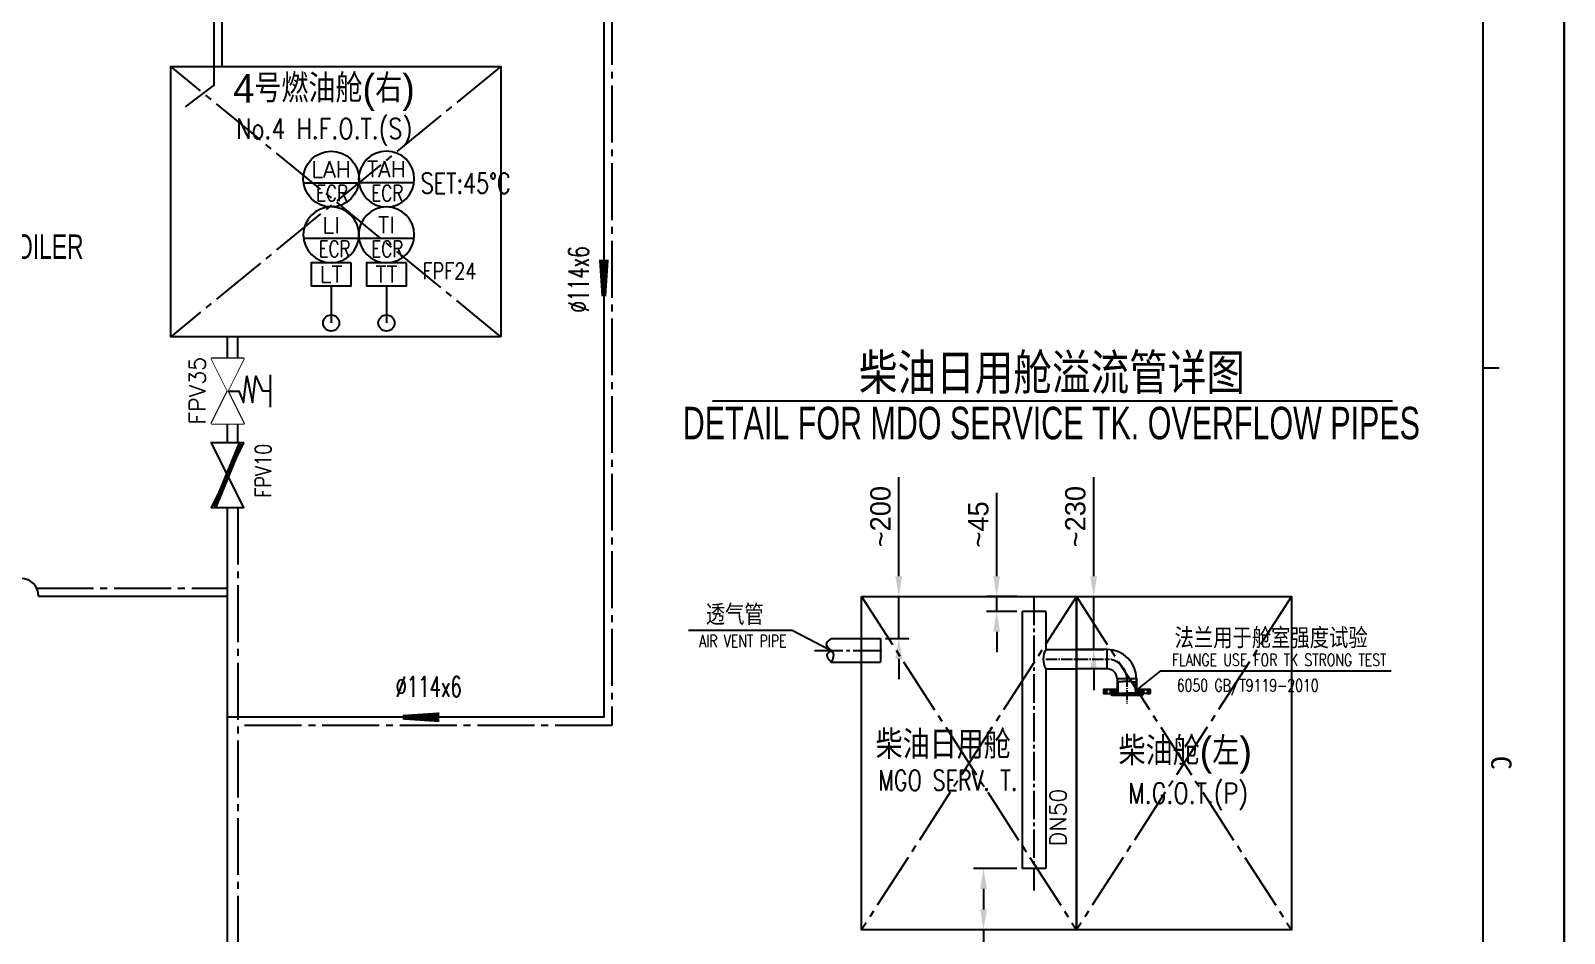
# Model space of a CAD drawing. Header units: inches. Extents: x 244 to 838, y -431 to 471.
# Drawn here: x 649.2 to 837.9, y 191.1 to 302.2 of the extents above; entities that cross this region are included whole.
import ezdxf
from ezdxf.enums import TextEntityAlignment as Align

# ---------------------------------------------------------------- set-up
doc = ezdxf.new("R2010")
doc.units = ezdxf.units.IN
doc.header["$MEASUREMENT"] = 0
doc.set_wipeout_variables(frame=1)
for name, pattern in [('CENTER', [1.6, 1.25, -0.15, 0.05, -0.15]), ('CENTERX2', [0.955, 0.7, -0.085, 0.085, -0.085]), ('SHORT_CENTER_X', [0.955, 0.7, -0.085, 0.085, -0.085])]:
    doc.linetypes.add(name, pattern=pattern)
for name, color, linetype in [('chinese', 7, 'Continuous'), ('text', 2, 'Continuous'), ('隐藏', 7, 'Continuous')]:
    doc.layers.add(name, color=color, linetype=linetype)
doc.styles.add('CHINESE', font='SHORT.shx', dxfattribs={"bigfont": 'HZDXF.shx'})
doc.styles.add('HZDX', font='romans.shx', dxfattribs={"width": 0.9, "bigfont": 'HZDX.SHX'})
doc.styles.add('ROMANS', font='ROMANS')
doc.styles.add('SimSun', font='Simtxt.shx', dxfattribs={"bigfont": 'HZDX.SHX'})
doc.styles.get("Standard").update_dxf_attribs({"font": ''})
doc.styles.get('Standard').set_extended_font_data('SimSun')
doc.dimstyles.new('ISO-25', dxfattribs={"dimtxt": 2.5, "dimasz": 2.5, "dimexe": 1.25, "dimexo": 0.625, "dimgap": 1, "dimtad": 1, "dimdec": 0, "dimdsep": 46, "dimtxsty": 'SimSun', "dimcen": 2.5, "dimclrd": 4, "dimclrt": 4, "dimadec": 0, "dimazin": 0, "dimtfac": 1, "dimtmove": 0, "dimatfit": 3, "dimfxl": 0, "dimarcsym": 0})

# ---------------------------------------------------------------- blocks, each defined once
blk = doc.blocks.new('*X52')
at = {"color": 0}
for p, q in [((521.7, 313.9), (525.9, 318)), ((521.7, 315.3), (524.5, 318)), ((521.7, 316.7), (523, 318)), ((521.7, 312.4), (526.5, 317.2)), ((522, 311.3), (526.5, 315.8)), ((523.5, 311.3), (526.5, 314.4)), ((524.9, 311.3), (526.5, 313)), ((526.3, 311.3), (526.5, 311.5)), ((532.9, 312.3), (538.6, 318)), ((532.9, 313.7), (537.2, 318)), ((532.9, 315.1), (535.8, 318)), ((532.9, 316.6), (534.4, 318)), ((532.9, 318), (532.9, 318)), ((533.3, 311.3), (540, 318)), ((533.9, 310.5), (541.4, 318)), ((534.5, 309.7), (542.8, 318)), ((535.8, 309.5), (544.3, 318)), ((537.2, 309.5), (545.2, 317.5)), ((538.6, 309.5), (545.2, 316.1)), ((540, 309.5), (545.2, 314.7)), ((541.5, 309.5), (545.2, 313.3)), ((542.9, 309.5), (545.2, 311.9)), ((544.3, 309.5), (545.2, 310.5)), ((579.3, 317.7), (579.6, 318)), ((579.3, 316.2), (581, 318)), ((579.3, 314.8), (582.4, 318)), ((579.3, 313.4), (583.9, 318)), ((579.3, 312), (585.3, 318)), ((579.3, 310.6), (586.7, 318)), ((579.6, 309.5), (588.1, 318)), ((581.1, 309.5), (589.5, 318)), ((582.5, 309.5), (590.9, 318)), ((583.9, 309.5), (591.5, 317.2)), ((585.3, 309.5), (591.5, 315.7)), ((586.7, 309.5), (591.5, 314.3)), ((588.1, 309.5), (591.5, 312.9)), ((589.5, 309.5), (591.1, 311.1)), ((591.3, 311.3), (591.5, 311.5)), ((598, 317.9), (598, 318)), ((598, 316.5), (599.4, 318)), ((598, 315.1), (600.8, 318)), ((598, 313.7), (602.2, 318)), ((598, 312.3), (602.7, 317)), ((598.4, 311.3), (602.7, 315.6)), ((599.8, 311.3), (602.7, 314.2)), ((601.2, 311.3), (602.7, 312.8)), ((602.7, 311.3), (602.7, 311.4))]:
    blk.add_line(p, q, dxfattribs=at)
blk = doc.blocks.new('*X53')
at = {"color": 0}
for p, q in [((1200.1, 755), (1198.3, 756.9)), ((1200.1, 753.3), (1198.3, 755.1)), ((1200.1, 751.5), (1198.3, 753.3)), ((1200.1, 749.7), (1198.3, 751.6)), ((1200.1, 748), (1198.3, 749.8)), ((1200.1, 756.8), (1198.6, 758.4)), ((1200.1, 746.2), (1198.3, 748)), ((1200.1, 744.4), (1198.3, 746.3)), ((1200.1, 742.7), (1198.3, 744.5)), ((1200.1, 740.9), (1198.3, 742.7)), ((1200.1, 739.1), (1198.3, 741)), ((1199.7, 737.8), (1198.3, 739.2)), ((1199.2, 736.5), (1198.3, 737.4)), ((1198.5, 735.5), (1198.3, 735.7)), ((1200, 737.5), (1199.7, 737.8))]:
    blk.add_line(p, q, dxfattribs=at)
blk = doc.blocks.new('*X54')
at = {"color": 0}
for p, q in [((1232.4, 754.6), (1230.5, 756.5)), ((1232.4, 752.8), (1230.5, 754.7)), ((1232.4, 751.1), (1230.5, 753)), ((1232.4, 749.3), (1230.5, 751.2)), ((1232.4, 756.4), (1231, 757.7)), ((1232.4, 747.5), (1230.5, 749.4)), ((1232.4, 745.8), (1230.5, 747.7)), ((1232.4, 744), (1230.5, 745.9)), ((1232.4, 742.2), (1230.5, 744.1)), ((1232.4, 740.5), (1230.5, 742.4)), ((1232.4, 738.7), (1230.5, 740.6)), ((1231.5, 737.8), (1230.5, 738.8)), ((1232.4, 736.9), (1231.5, 737.8))]:
    blk.add_line(p, q, dxfattribs=at)
blk = doc.blocks.new('A$Cd7630dd0')
at = {"color": 8, "linetype": 'CENTER'}
blk.add_line((0, 2.01), (0, -1.32), dxfattribs=at)
at = {"color": 3}
for p, q in [((-1.2, 0.42), (-2.86, 0.42)), ((-2.52, 0.42), (-2.86, 0.42)), ((-2.52, 0.42), (-2.86, 0.42)), ((-2.86, 0.42), (-2.86, -0.05)), ((-2.86, 0.42), (-2.86, -0.05)), ((-2.86, 0.42), (-2.86, -0.05)), ((-2.54, 0.42), (-1.2, 0.42)), ((-2.52, 0.42), (-2.52, -0.05)), ((-2.52, -0.05), (-2.52, 0.42)), ((-2.52, -0.05), (-2.52, 0.42)), ((-1.2, 0.42), (-2.07, 0.42)), ((-1.2, 0.42), (-2.07, 0.42)), ((-2.07, 0.42), (-2.07, -0.05)), ((-2.07, 0.42), (-2.07, -0.05)), ((-2.07, 0.42), (-2.07, -0.05)), ((-1.19, 0.57), (-1.35, 0.42)), ((-1.2, 0.42), (-1.21, 0.42)), ((-1.2, 1.83), (-1.2, -0.18)), ((-1.2, -0.18), (-1.2, 0.42)), ((-1.2, -0.18), (-1.2, 0.42)), ((-1.07, 0), (-1.2, -0.18)), ((-1.2, 0), (0, 0)), ((-1.07, 0.42), (-1.07, 1.44)), ((-1.07, 0), (-1.07, 1.44)), ((1.2, 0), (0, 0)), ((1.07, 0.42), (1.07, 1.4)), ((1.07, 1.4), (1.07, 0)), ((1.07, 0), (1.2, -0.18)), ((1.2, 1.83), (1.2, -0.18)), ((1.2, 0.42), (1.2, 1.41)), ((1.2, 0.57), (1.35, 0.42)), ((1.2, 0.42), (2.85, 0.42)), ((2.53, 0.42), (1.2, 0.42)), ((2.06, 0.42), (1.2, 0.42)), ((2.06, 0.42), (1.2, 0.42)), ((1.2, 0.42), (1.2, -0.18)), ((1.2, 0.42), (1.2, -0.18)), ((2.06, 0.42), (2.06, -0.05)), ((2.06, -0.05), (2.06, 0.42)), ((2.06, -0.05), (2.06, 0.42)), ((2.85, 0.42), (2.52, 0.42)), ((2.85, 0.42), (2.52, 0.42)), ((2.52, 0.42), (2.52, -0.05)), ((2.52, 0.42), (2.52, -0.05)), ((2.52, 0.42), (2.52, -0.05)), ((2.85, 0.42), (2.85, -0.05)), ((2.85, -0.05), (2.85, 0.42)), ((2.85, -0.05), (2.85, 0.42)), ((-2.86, -0.05), (-2.04, -0.05)), ((-2.86, -0.05), (-2.52, -0.05)), ((-2.86, -0.05), (-2.52, -0.05)), ((-2.07, -0.05), (-2.04, -0.05)), ((-2.07, -0.05), (-2.04, -0.05)), ((-1.95, -0.18), (-2.04, -0.05)), ((-2.04, -0.05), (-1.95, -0.18)), ((-2.04, -0.05), (-1.95, -0.18)), ((-1.95, -0.18), (-1.2, -0.18)), ((-1.95, -0.18), (-1.2, -0.18)), ((-1.95, -0.18), (0, -0.18)), ((-1.95, -0.18), (0, -0.18)), ((-1.95, -0.18), (-1.95, -0.25)), ((1.85, -0.25), (-1.95, -0.25)), ((1.85, -0.25), (-1.95, -0.25)), ((-1.84, -0.25), (1.95, -0.25)), ((-1.84, -0.25), (1.95, -0.25)), ((1.95, -0.18), (0, -0.18)), ((1.2, -0.18), (1.95, -0.18)), ((1.2, -0.18), (1.95, -0.18)), ((1.95, -0.18), (2.05, -0.05)), ((1.95, -0.18), (2.05, -0.05)), ((1.95, -0.18), (2.05, -0.05)), ((1.95, -0.18), (1.95, -0.25)), ((2.05, -0.05), (2.06, -0.05)), ((2.05, -0.05), (2.06, -0.05)), ((2.85, -0.05), (2.05, -0.05)), ((2.52, -0.05), (2.85, -0.05)), ((2.52, -0.05), (2.85, -0.05))]:
    blk.add_line(p, q, dxfattribs=at)
for points in [[(-2.86, -0.05), (-2.52, -0.05), (-2.52, 0.42), (-2.86, 0.42)], [(-2.52, 0.42), (-2.86, 0.42), (-2.86, -0.05), (-2.52, -0.05)], [(-2.07, 0.42), (-2.07, -0.05), (-2.04, -0.05), (-1.95, -0.18), (-1.2, -0.18), (-1.2, 0.42)], [(-1.2, -0.18), (-1.2, 0.42), (-2.07, 0.42), (-2.07, -0.05), (-2.04, -0.05), (-1.95, -0.18)], [(1.95, -0.18), (2.05, -0.05), (2.06, -0.05), (2.06, 0.42), (1.2, 0.42), (1.2, -0.18)], [(1.2, 0.42), (1.2, -0.18), (1.95, -0.18), (2.05, -0.05), (2.06, -0.05), (2.06, 0.42)], [(2.85, 0.42), (2.52, 0.42), (2.52, -0.05), (2.85, -0.05)], [(2.52, -0.05), (2.85, -0.05), (2.85, 0.42), (2.52, 0.42)]]:
    blk.add_lwpolyline(points, close=True, dxfattribs=at)
for centre, radius, start, end in [((-0.18, 10.27), 8.87, 263.3897, 268.0814), ((-0.18, 10.27), 8.87, 263.3936, 264.2324), ((-0.02, -3.34), 4.77, 81.3324, 95.517), ((-6.62, 117.52), 116.37, 273.6057, 273.8511)]:
    blk.add_arc(centre, radius, start, end, dxfattribs=at)
at = {"color": 3, "xscale": 0.07050000000000001, "yscale": 0.07050000000000001, "zscale": 0.07050000000000001}
for name, p in [('*X52', (-39.64, -22)), ('*X53', (-85.68, -52.01)), ('*X54', (-85.68, -52.01))]:
    blk.add_blockref(name, p, dxfattribs=at)
blk = doc.blocks.new('A2')
for p, q in [((594, 0), (594, 420)), ((584, 210), (586, 210))]:
    blk.add_line(p, q)
at = {"color": 5}
blk.add_line((584, 10), (584, 410), dxfattribs=at)
blk.add_text('C', height=2.5, rotation=270).set_placement((585, 162.28))
blk = doc.blocks.new('A3图框')
at = {"ltscale": 5}
blk.add_lwpolyline([(-562.29, -4946.17), (31.71, -4946.17), (31.71, -5366.17), (-562.29, -5366.17)], close=True, dxfattribs=at)
at = {"color": 2}
blk.add_blockref('A2', (-562.29, -5366.17), dxfattribs=at)
blk.add_blockref('A2', (-562.29, -5366.17), dxfattribs=at)
blk = doc.blocks.new('E000')
blk.add_lwpolyline([(-2.27, -2.08), (0, 0), (-2.27, 2.08), (12.25, 2.08), (14.53, 0), (12.25, -2.08)], close=True)
at = {"color": 2, "style": 'ROMANS', "flags": 1}
for tag, p in [('NOMDIA', (32.69, 2.18)), ('NUMBER', (36.25, -0.69)), ('CAPACITY', (36.52, -3.69))]:
    blk.add_attdef(tag, text='', height=2, rotation=359.3452, dxfattribs=at).set_placement(p, align=Align.CENTER)
at = {"color": 2, "linetype": 'Continuous', "style": 'ROMANS'}
blk.add_attdef('MARK', text='', height=2, dxfattribs=at).set_placement((6.5, -0.01), align=Align.MIDDLE)
at = {"layer": 'text', "style": 'CHINESE'}
for tag, p, height in [('CONNC', (15.25, 1.42), 3.5), ('CONNE', (15.25, -3.45), 3)]:
    blk.add_attdef(tag, p, '', height=height, dxfattribs=at)
at = {"layer": 'text', "color": 2, "style": 'CHINESE'}
blk.add_attdef('CONND', (15.25, -7.21), '', height=3, dxfattribs=at)
blk = doc.blocks.new('V027')
at = {"color": 2, "style": 'ROMANS', "flags": 1}
for tag in ['NAMEPLATE', 'STANDARD', 'DIAMETER', 'REMARKS', 'MATERIAL', 'WEIGHT', 'NAME', 'SIZE']:
    blk.add_attdef(tag, text='', height=2, dxfattribs=at).set_placement((3.79, 4.15), align=Align.MIDDLE)
at = {"color": 2, "style": 'ROMANS'}
blk.add_attdef('MARK', text='', height=2, dxfattribs=at).set_placement((3.79, 4.15), align=Align.MIDDLE)
at = {"color": 7}
blk.add_wipeout([(8.01, 2), (0, -2.01), (0, 2), (8.01, -2.01)], dxfattribs=at)
at = {"const_width": 0.62}
blk.add_lwpolyline([(0.12, -1.6), (7.88, 1.6)], dxfattribs=at)
at = {"color": 7}
blk.add_lwpolyline([(8.01, 2), (0, -2.01), (0, 2), (8.01, -2.01)], close=True, dxfattribs=at)
blk = doc.blocks.new('X3106')
at = {"linetype": 'Continuous'}
blk.add_lwpolyline([(0, 0, 0, 0, 0), (0.98, 0.98, 0.7, 0, 0), (2.03, 2.03, 0, 0, 0)], format="xyseb", dxfattribs=at)
blk = doc.blocks.new('V014')
at = {"linetype": 'Continuous'}
for p, q in [((8.01, -2), (0, 2)), ((0, -2), (8.01, 2))]:
    blk.add_line(p, q, dxfattribs=at)
at = {"color": 7, "linetype": 'Continuous'}
for points in [[(2.03, 5.29), (6.03, 5.29)], [(4, 0), (4, 1.36), (2.63, 1.96), (5.84, 2.37), (2.63, 3.07), (5.84, 3.47), (4.03, 4.27)], [(4.03, 5.29), (4.03, 4.27)]]:
    blk.add_lwpolyline(points, dxfattribs=at)
at = {"color": 7}
blk.add_lwpolyline([(0, -2), (8.01, 2), (8.01, -2), (0, 2)], close=True, dxfattribs=at)
at = {"linetype": 'Continuous', "xscale": 1.5, "yscale": 1.5, "zscale": 1.5}
blk.add_blockref('X3106', (4.03, 5.29), dxfattribs=at)
at = {"color": 2, "linetype": 'Continuous', "style": 'ROMANS', "flags": 1}
for tag in ['NAMEPLATE', 'STANDARD', 'DIAMETER', 'REMARKS', 'MATERIAL', 'WEIGHT', 'NAME', 'SIZE']:
    blk.add_attdef(tag, text='', height=2, dxfattribs=at).set_placement((4.3, 9.52), align=Align.MIDDLE)
at = {"color": 2, "linetype": 'Continuous', "style": 'ROMANS'}
blk.add_attdef('MARK', text='', height=2, dxfattribs=at).set_placement((4.3, 9.52), align=Align.MIDDLE)
at = {"color": 7}
blk.add_wipeout([(0, -2), (8.01, 2), (8.01, -2), (0, 2)], dxfattribs=at)
blk = doc.blocks.new('A040')
at = {"color": 7, "linetype": 'Continuous'}
blk.add_lwpolyline([(-3.4, 2.96), (3.4, 2.96)], dxfattribs=at)
blk.add_circle((0, 3.43), 3.43, dxfattribs=at)
at = {"color": 2, "linetype": 'Continuous', "style": 'ROMANS', "flags": 1}
for tag in ['NAMEPLATE', 'STANDARD', 'DIAMETER', 'REMARKS', 'MATERIAL', 'WEIGHT', 'NAME', 'SIZE']:
    blk.add_attdef(tag, text='', height=2, dxfattribs=at).set_placement((0, 8.86), align=Align.MIDDLE)
at = {"color": 2, "linetype": 'Continuous', "style": 'ROMANS'}
for tag, p in [('MARK', (0, 8.86)), ('SN', (0, 4.61))]:
    blk.add_attdef(tag, text='', height=2, dxfattribs=at).set_placement(p, align=Align.MIDDLE)
blk = doc.blocks.new('F039')
at = {"color": 7, "linetype": 'Continuous'}
blk.add_lwpolyline([(-2.47, 7.42), (2.47, 7.42), (2.47, 4.55), (-2.47, 4.55)], close=True, dxfattribs=at)
blk.add_lwpolyline([(0, 4.55), (0, 0)], dxfattribs=at)
at = {"color": 2, "linetype": 'Continuous', "style": 'ROMANS', "flags": 1}
for tag in ['NAMEPLATE', 'STANDARD', 'DIAMETER', 'REMARKS', 'MATERIAL', 'WEIGHT', 'NAME', 'SIZE']:
    blk.add_attdef(tag, text='', height=2, dxfattribs=at).set_placement((0, 9.42), align=Align.MIDDLE)
at = {"color": 2, "linetype": 'Continuous', "style": 'ROMANS'}
for tag, p in [('MARK', (0, 9.42)), ('SN', (0, 5.98))]:
    blk.add_attdef(tag, text='', height=2, dxfattribs=at).set_placement(p, align=Align.MIDDLE)
blk = doc.blocks.new('A033')
at = {"color": 7, "linetype": 'Continuous'}
blk.add_lwpolyline([(-3.4, 2.96), (3.4, 2.96)], dxfattribs=at)
blk.add_circle((0, 3.43), 3.43, dxfattribs=at)
at = {"color": 2, "linetype": 'Continuous', "style": 'ROMANS', "flags": 1}
for tag in ['NAMEPLATE', 'STANDARD', 'DIAMETER', 'REMARKS', 'MATERIAL', 'WEIGHT', 'NAME', 'SIZE']:
    blk.add_attdef(tag, text='', height=2, dxfattribs=at).set_placement((0, 8.86), align=Align.MIDDLE)
at = {"color": 2, "linetype": 'Continuous', "style": 'ROMANS'}
for tag, p in [('MARK', (0, 8.86)), ('SN', (0, 4.63))]:
    blk.add_attdef(tag, text='', height=2, dxfattribs=at).set_placement(p, align=Align.MIDDLE)
blk = doc.blocks.new('F068')
at = {"color": 7, "linetype": 'Continuous'}
blk.add_lwpolyline([(-2.47, 2.87), (2.47, 2.87), (2.47, 0), (-2.47, 0)], close=True, dxfattribs=at)
at = {"color": 2, "linetype": 'Continuous', "style": 'ROMANS', "flags": 1}
for tag in ['NAMEPLATE', 'STANDARD', 'DIAMETER', 'REMARKS', 'MATERIAL', 'WEIGHT', 'NAME', 'SIZE']:
    blk.add_attdef(tag, text='', height=2, dxfattribs=at).set_placement((0, 4.87), align=Align.MIDDLE)
at = {"color": 2, "linetype": 'Continuous', "style": 'ROMANS'}
for tag, p in [('MARK', (0, 4.87)), ('SN', (0, 1.43))]:
    blk.add_attdef(tag, text='', height=2, dxfattribs=at).set_placement(p, align=Align.MIDDLE)
blk = doc.blocks.new('*D79')
at = {"color": 4, "lineweight": -2}
for p, q in [((768.08, 235.05), (768.08, 245.32)), ((768.08, 230.73), (768.08, 232.55)), ((768.08, 228.23), (768.08, 225.73))]:
    blk.add_line(p, q, dxfattribs=at)
at = {"color": 0, "lineweight": -2}
for p, q in [((770.58, 232.55), (766.83, 232.55)), ((770.58, 230.73), (766.83, 230.73))]:
    blk.add_line(p, q, dxfattribs=at)
at = {"color": 4}
for points in [[(767.66, 235.05), (768.49, 235.05), (768.08, 232.55)], [(768.49, 228.23), (767.66, 228.23), (768.08, 230.73)]]:
    blk.add_solid(points, dxfattribs=at)
at = {"layer": 'Defpoints', "color": 0}
for p in [(768.08, 232.55), (771.2, 232.55), (771.2, 230.73)]:
    blk.add_point(p, dxfattribs=at)
at = {"color": 4, "insert": (765.83, 241.44), "char_height": 2.5, "attachment_point": 5, "rotation": 90, "style": 'SimSun'}
blk.add_mtext('~45', dxfattribs=at)
blk = doc.blocks.new('*D80')
at = {"color": 4, "lineweight": -2}
for p, q in [((780.02, 235.05), (780.02, 247.24)), ((780.02, 226.05), (780.02, 232.55)), ((780.02, 223.55), (780.02, 221.05))]:
    blk.add_line(p, q, dxfattribs=at)
at = {"color": 0, "lineweight": -2}
for p, q in [((777.88, 232.55), (781.27, 232.55)), ((777.88, 226.05), (781.27, 226.05))]:
    blk.add_line(p, q, dxfattribs=at)
at = {"color": 4}
for points in [[(779.6, 235.05), (780.43, 235.05), (780.02, 232.55)], [(780.43, 223.55), (779.6, 223.55), (780.02, 226.05)]]:
    blk.add_solid(points, dxfattribs=at)
at = {"layer": 'Defpoints', "color": 0}
for p in [(777.25, 232.55), (780.02, 232.55), (777.25, 226.05)]:
    blk.add_point(p, dxfattribs=at)
at = {"color": 4, "insert": (777.77, 242.4), "char_height": 2.5, "attachment_point": 5, "rotation": 90, "style": 'SimSun'}
blk.add_mtext('~230', dxfattribs=at)
blk = doc.blocks.new('*D81')
at = {"color": 0, "lineweight": -2}
for p, q in [((770.58, 199.09), (765.21, 199.09)), ((770.58, 191.57), (765.21, 191.57))]:
    blk.add_line(p, q, dxfattribs=at)
at = {"color": 4, "lineweight": -2}
for p, q in [((766.46, 196.59), (766.46, 194.07)), ((766.46, 191.57), (766.46, 179.76))]:
    blk.add_line(p, q, dxfattribs=at)
at = {"color": 4}
for points in [[(766.88, 196.59), (766.05, 196.59), (766.46, 199.09)], [(766.05, 194.07), (766.88, 194.07), (766.46, 191.57)]]:
    blk.add_solid(points, dxfattribs=at)
at = {"layer": 'Defpoints', "color": 0}
for p in [(771.2, 199.09), (766.46, 191.57), (771.2, 191.57)]:
    blk.add_point(p, dxfattribs=at)
at = {"color": 4, "insert": (764.21, 184.42), "char_height": 2.5, "attachment_point": 5, "rotation": 90, "style": 'SimSun'}
blk.add_mtext('~120', dxfattribs=at)
blk = doc.blocks.new('*D105')
at = {"color": 4, "lineweight": -2}
for p, q in [((756.04, 235.05), (756.04, 247.24)), ((756.04, 227.4), (756.04, 232.55)), ((756.04, 224.9), (756.04, 222.4))]:
    blk.add_line(p, q, dxfattribs=at)
at = {"color": 0, "lineweight": -2}
for p, q in [((752.96, 232.55), (757.29, 232.55)), ((754.4, 227.4), (757.29, 227.4))]:
    blk.add_line(p, q, dxfattribs=at)
at = {"color": 4}
for points in [[(755.62, 235.05), (756.45, 235.05), (756.04, 232.55)], [(756.45, 224.9), (755.62, 224.9), (756.04, 227.4)]]:
    blk.add_solid(points, dxfattribs=at)
at = {"layer": 'Defpoints', "color": 0}
for p in [(752.33, 232.55), (756.04, 232.55), (753.78, 227.4)]:
    blk.add_point(p, dxfattribs=at)
at = {"color": 4, "insert": (753.79, 242.4), "char_height": 2.5, "attachment_point": 5, "rotation": 90, "style": 'SimSun'}
blk.add_mtext('~200', dxfattribs=at)

msp = doc.modelspace()

# ---------------------------------------------------------------- linework, layer by layer
at = {"color": 3}
msp.add_line((673.45, 120.51), (673.45, 264.53), dxfattribs=at)
at = {"color": 7, "linetype": 'CENTERX2', "ltscale": 10}
msp.add_line((674.7, 260.32), (674.7, 264.53), dxfattribs=at)
at = {"linetype": 'CENTERX2', "ltscale": 5}
for p, q in [((772.66, 232.55), (772.66, 196.39)), ((745.66, 225.94), (754.28, 225.94))]:
    msp.add_line(p, q, dxfattribs=at)
at = {"color": 3, "ltscale": 10}
for p, q in [((771.2, 230.73), (771.2, 199.09)), ((774.11, 230.73), (771.2, 230.73)), ((774.11, 230.73), (774.11, 226.05)), ((747.72, 227.4), (753.78, 227.4)), ((753.78, 227.4), (753.78, 224.49)), ((774.11, 226.05), (777.9, 226.05)), ((781.69, 226.05), (777.9, 226.05)), ((781.69, 223.65), (781.69, 226.05)), ((747.73, 224.49), (753.78, 224.49)), ((774.11, 223.65), (777.9, 223.65)), ((774.11, 223.65), (774.11, 199.09)), ((781.69, 223.65), (777.9, 223.65)), ((785.29, 222.45), (782.89, 222.45)), ((774.11, 199.09), (771.2, 199.09))]:
    msp.add_line(p, q, dxfattribs=at)
at = {"color": 0, "ltscale": 10}
for p, q in [((730.16, 228.41), (742.91, 228.41)), ((785.42, 221.11), (788.27, 223.41)), ((788.27, 223.41), (816.62, 223.41))]:
    msp.add_line(p, q, dxfattribs=at)
at = {"color": 7}
msp.add_line((742.91, 228.41), (747.7, 225.94), dxfattribs=at)
at = {"linetype": 'CENTERX2', "ltscale": 2}
for p, q in [((774.11, 224.85), (781.7, 224.85)), ((784.09, 222.45), (784.09, 222.02))]:
    msp.add_line(p, q, dxfattribs=at)
at = {"color": 3}
for points in [[(668.26, 292.82), (671.77, 295.47), (671.77, 318.2), (658.6, 318.2), (658.6, 384.92)], [(650.18, 232.61), (673.45, 232.61)]]:
    msp.add_lwpolyline(points, dxfattribs=at)
at = {"color": 7, "linetype": 'CENTERX2', "ltscale": 10}
for points in [[(672.77, 297.79), (672.77, 319.2), (659.6, 319.2), (659.6, 360.93)], [(649.93, 233.61), (673.45, 233.61)]]:
    msp.add_lwpolyline(points, dxfattribs=at)
at = {"linetype": 'Continuous', "ltscale": 10}
msp.add_lwpolyline([(707.06, 264.53), (666.45, 264.53), (666.45, 297.79), (707.06, 297.79)], close=True, dxfattribs=at)
at = {"color": 251, "linetype": 'SHORT_CENTER_X', "ltscale": 10}
for points in [[(707.06, 297.79), (666.45, 264.53)], [(707.06, 264.53), (666.45, 297.79)]]:
    msp.add_lwpolyline(points, dxfattribs=at)
at = {"color": 3}
for points in [[(719.74, 273.99, 0, 0, 0), (719.74, 273.99, 1.2, 0.6, 0), (719.74, 269.49, 0, 0, 0), (719.74, 269.49, 0, 0, 0)], [(699.49, 217.71, 0, 0, 0), (699.49, 217.71, 1.2, 0.6, 0), (694.99, 217.71, 0, 0, 0), (694.99, 217.71, 0, 0, 0)]]:
    msp.add_lwpolyline(points, format="xyseb", dxfattribs=at)
for points in [[(692.99, 270.77), (692.99, 266.22)], [(733.12, 256.64), (816.8, 256.64)]]:
    msp.add_lwpolyline(points)
at = {"color": 7, "linetype": 'Continuous'}
for points in [[(751.45, 232.55), (777.9, 232.55), (777.9, 191.57), (751.45, 191.57)], [(777.9, 232.55), (804.36, 232.55), (804.36, 191.57), (777.9, 191.57)]]:
    msp.add_lwpolyline(points, close=True, dxfattribs=at)
at = {"color": 8, "linetype": 'SHORT_CENTER_X', "ltscale": 10}
for points in [[(751.45, 232.55), (777.9, 191.57)], [(777.9, 232.55), (751.45, 191.57)], [(804.36, 232.55), (777.9, 191.57)], [(777.9, 232.55), (804.36, 191.57)]]:
    msp.add_lwpolyline(points, dxfattribs=at)
for centre in [(686.19, 266.22), (692.99, 266.22)]:
    msp.add_circle(centre, 1)
at = {"color": 3}
msp.add_arc((648, 232.61), 2.18, 0, 180, dxfattribs=at)
at = {"color": 3, "ltscale": 10}
for centre, radius, start, end in [((776.45, 224.85), 2.63, 152.8113, 207.1887), ((781.69, 222.45), 3.6, 0, 90), ((781.69, 222.45), 1.2, 0, 90)]:
    msp.add_arc(centre, radius, start, end, dxfattribs=at)
at = {"linetype": 'CENTERX2', "ltscale": 2}
msp.add_arc((781.69, 222.45), 2.4, 0, 90, dxfattribs=at)
at = {"color": 7}
msp.add_open_spline([(747.72, 227.4), (747.4, 227.14), (746.67, 226.55), (748.29, 225.75), (747.94, 224.91), (747.73, 224.49)], degree=3, knots=[0, 0, 0, 0, 0.974134, 2.249036, 3.458253, 3.458253, 3.458253, 3.458253], dxfattribs=at)
msp.add_spline([(747.7, 225.94), (747.19, 225.4), (747.73, 224.49)], degree=3, dxfattribs=at)

# ---------------------------------------------------------------- block references
at = {"color": 2}
msp.add_blockref('A3图框', (806.22, 5416.86), dxfattribs=at)
ref = msp.add_blockref('A040', (686.19, 280.5))
ref.add_attrib('SN', 'LAH', dxfattribs={"color": 2, "linetype": 'Continuous', "height": 2, "style": 'ROMANS'}).set_placement((686.19, 285.11), align=Align.MIDDLE)
ref = msp.add_blockref('A033', (692.99, 280.5), dxfattribs=dict(xscale=-1))
ref.add_attrib('SN', 'TAH', dxfattribs={"color": 2, "linetype": 'Continuous', "height": 2, "style": 'ROMANS'}).set_placement((692.99, 285.14), align=Align.MIDDLE)
ref = msp.add_blockref('E000', (579, 277.56), dxfattribs=at)
ref.add_attrib('MARK', 'FP-07', dxfattribs={"color": 2, "linetype": 'Continuous', "height": 2, "style": 'ROMANS'}).set_placement((585.5, 277.55), align=Align.MIDDLE)
ref.add_attrib('CONNC', '接至组合锅炉燃油供给泵组', (593.93, 278.98), dxfattribs={"layer": 'text', "height": 3.5, "style": 'SimSun'})
ref.add_attrib('CONNE', 'TO F.O. PUMP UNIT FOR COMPOSITE BOILER', (593.93, 274.11), dxfattribs={"layer": 'text', "height": 3, "style": 'CHINESE', "width": 0.7})
ref.add_attrib('CONND', 'SEE: -461-01', (593.93, 270.35), dxfattribs={"layer": 'text', "color": 2, "height": 3, "style": 'CHINESE', "width": 0.8})
ref = msp.add_blockref('A040', (686.19, 273.64), dxfattribs=dict(xscale=-1))
ref.add_attrib('SN', 'LI', dxfattribs={"color": 2, "linetype": 'Continuous', "height": 2, "style": 'ROMANS'}).set_placement((686.19, 278.25), align=Align.MIDDLE)
ref = msp.add_blockref('A033', (692.99, 273.64), dxfattribs=dict(at, xscale=-1))
ref.add_attrib('SN', 'TI', dxfattribs={"color": 2, "linetype": 'Continuous', "height": 2, "style": 'ROMANS'}).set_placement((692.99, 278.27), align=Align.MIDDLE)
ref = msp.add_blockref('F039', (686.19, 266.22), dxfattribs=dict(xscale=-1))
ref.add_attrib('SN', 'LT', dxfattribs={"color": 2, "linetype": 'Continuous', "height": 2, "style": 'ROMANS'}).set_placement((686.19, 272.2), align=Align.MIDDLE)
ref = msp.add_blockref('F068', (692.99, 270.77), dxfattribs=dict(at, xscale=-1))
ref.add_attrib('SN', 'TT', dxfattribs={"color": 2, "linetype": 'Continuous', "height": 2, "style": 'ROMANS'}).set_placement((692.99, 272.2), align=Align.MIDDLE)
ref.add_attrib('MARK', 'FPF24', dxfattribs={"color": 2, "linetype": 'Continuous', "height": 2, "style": 'ROMANS', "width": 0.8}).set_placement((700.75, 272.6), align=Align.MIDDLE)
at = {"color": 7, "ltscale": 10}
msp.add_blockref('A$Cd7630dd0', (784.1, 220.69), dxfattribs=at)

# ---------------------------------------------------------------- texts
at = {"color": 2, "linetype": 'SHORT_CENTER_X', "style": 'SimSun'}
for s, p in [('4号燃油舱(右)', (685.31, 293.34)), ('柴油舱(左)', (791.29, 211.81))]:
    msp.add_text(s, height=3.5, dxfattribs=at).set_placement(p, align=Align.CENTER)
at = {"color": 2, "linetype": 'SHORT_CENTER_X', "style": 'HZDX', "width": 0.75}
for p in [(686.3, 283.19), (693.1, 283.19), (686.61, 276.33), (693.1, 276.33)]:
    msp.add_text('ECR', height=2, dxfattribs=at).set_placement(p, align=Align.TOP_CENTER)
at = {"color": 2, "linetype": 'Continuous', "style": 'HZDX', "width": 0.75}
msp.add_text('SET:45%%dC', height=2.5, dxfattribs=at).set_placement((697.19, 282.16))
at = {"color": 2, "linetype": 'SHORT_CENTER_X', "style": 'SimSun', "width": 0.7}
msp.add_text('DETAIL FOR MDO SERVICE TK. OVERFLOW PIPES', height=4, dxfattribs=at).set_placement((774.81, 251.91), align=Align.CENTER)
at = {"color": 2, "insert": (775.63, 205.38), "char_height": 2, "attachment_point": 5, "rotation": 90, "style": 'ROMANS'}
msp.add_mtext('DN50', dxfattribs=at)
at = {"layer": 'chinese', "color": 2}
for s, height, style, p in [('柴油日用舱溢流管详图', 5, 'SimSun', (774.88, 257.47)), ('透气管', 2.5, 'SimSun', (735.85, 229.07)), ('法兰用于舱室强度试验', 2.5, 'SimSun', (801.85, 226.19)), ('柴油日用舱', 3.5, 'HZDX', (761.5, 212.59))]:
    msp.add_text(s, height=height, dxfattribs=dict(at, style=style)).set_placement(p, align=Align.CENTER)
at = {"layer": 'chinese', "color": 2, "style": 'HZDX', "width": 0.75}
for s, p in [('AIR VENT PIPE', (736.84, 226.34)), ('FLANGE USE FOR TK STRONG TEST', (802.84, 224.02))]:
    msp.add_text(s, height=1.5, dxfattribs=at).set_placement(p, align=Align.CENTER)
msp.add_text('6050 GB/T9119-2010', height=1.5, dxfattribs=at).set_placement((798.97, 222.38), align=Align.TOP_CENTER)
at = {"layer": 'text', "style": 'HZDX', "width": 0.65}
msp.add_text('%%C114x6', height=2.5, rotation=90, dxfattribs=at).set_placement((717.88, 271.57), align=Align.CENTER)
msp.add_text('%%C114x6', height=2.5, dxfattribs=at).set_placement((698.19, 220.24), align=Align.CENTER)
at = {"layer": 'text', "color": 2, "style": 'HZDX', "width": 0.75}
msp.add_text('MGO SERV. T.', height=2.5, dxfattribs=at).set_placement((762.06, 211.21), align=Align.TOP_CENTER)
at = {"layer": '隐藏', "color": 2, "linetype": 'Continuous', "style": 'HZDX', "width": 0.8}
for s, p in [('No.4 H.F.O.T.(S)', (685.31, 288.87)), ('M.G.O.T.(P)', (791.62, 207.12))]:
    msp.add_text(s, height=2.5, dxfattribs=at).set_placement(p, align=Align.CENTER)

# ---------------------------------------------------------------- dimensions: what is measured, and where the dimension line sits
at = {"color": 7}
dim = msp.add_linear_dim(base=(756.04, 232.55), p1=(753.78, 227.4), p2=(752.33, 232.55), angle=90, text='~200', dimstyle='ISO-25', dxfattribs=at)
dim.commit()
dim.dimension.update_dxf_attribs({"geometry": '*D105', "text_midpoint": (756.04, 242.4), "dimtype": 160})
at = {"color": 3}
for base, p1, p2, text, picture, middle in [((780.02, 232.55), (777.25, 226.05), (777.25, 232.55), '~230', '*D80', (777.77, 242.4)), ((766.46, 191.57), (771.2, 199.09), (771.2, 191.57), '~120', '*D81', (764.21, 184.42))]:
    dim = msp.add_linear_dim(base=base, p1=p1, p2=p2, angle=90, text=text, dimstyle='ISO-25', override={"dimtxsty": 'SimSun'}, dxfattribs=at)
    dim.commit()
    dim.dimension.update_dxf_attribs({"geometry": picture, "text_midpoint": middle})
at = {"color": 7}
dim = msp.add_linear_dim(base=(768.08, 232.55), p1=(771.2, 230.73), p2=(771.2, 232.55), angle=90, text='~45', dimstyle='ISO-25', override={"dimtxsty": 'SimSun'}, dxfattribs=at)
dim.commit()
dim.dimension.update_dxf_attribs({"geometry": '*D79', "text_midpoint": (768.08, 241.44), "dimtype": 160})

# ---------------------------------------------------------------- next in the draw order: block references
ref = msp.add_blockref('V027', (673.45, 243.51), dxfattribs=dict(at, xscale=-1, rotation=270))
ref.add_attrib('MARK', 'FPV10', dxfattribs={"color": 2, "height": 2, "rotation": 90, "style": 'ROMANS', "width": 0.8}).set_placement((677.82, 248.04), align=Align.MIDDLE)

# ---------------------------------------------------------------- next in the draw order: linework, layer by layer
at = {"color": 7, "linetype": 'CENTERX2', "ltscale": 10}
msp.add_line((674.7, 251.52), (674.7, 255.32), dxfattribs=at)
msp.add_lwpolyline([(674.7, 243.51), (674.7, 119.51), (583.61, 119.51)], dxfattribs=at)

# ---------------------------------------------------------------- next in the draw order: block references
at = {"color": 2, "linetype": 'Continuous'}
ref = msp.add_blockref('V014', (673.45, 253.82), dxfattribs=dict(at, xscale=-1, rotation=270))
ref.add_attrib('MARK', 'FPV35', dxfattribs={"color": 2, "linetype": 'Continuous', "height": 2, "rotation": 90, "style": 'ROMANS'}).set_placement((669.72, 257.89), align=Align.MIDDLE)

# ---------------------------------------------------------------- next in the draw order: linework, layer by layer
at = {"color": 3}
msp.add_lwpolyline([(719.74, 305.98), (719.74, 217.71), (673.45, 217.71)], dxfattribs=at)
at = {"color": 7, "linetype": 'CENTERX2', "ltscale": 10}
msp.add_lwpolyline([(720.74, 304.98), (720.74, 216.71), (674.7, 216.71)], dxfattribs=at)

doc.saveas('drawing.dxf')
